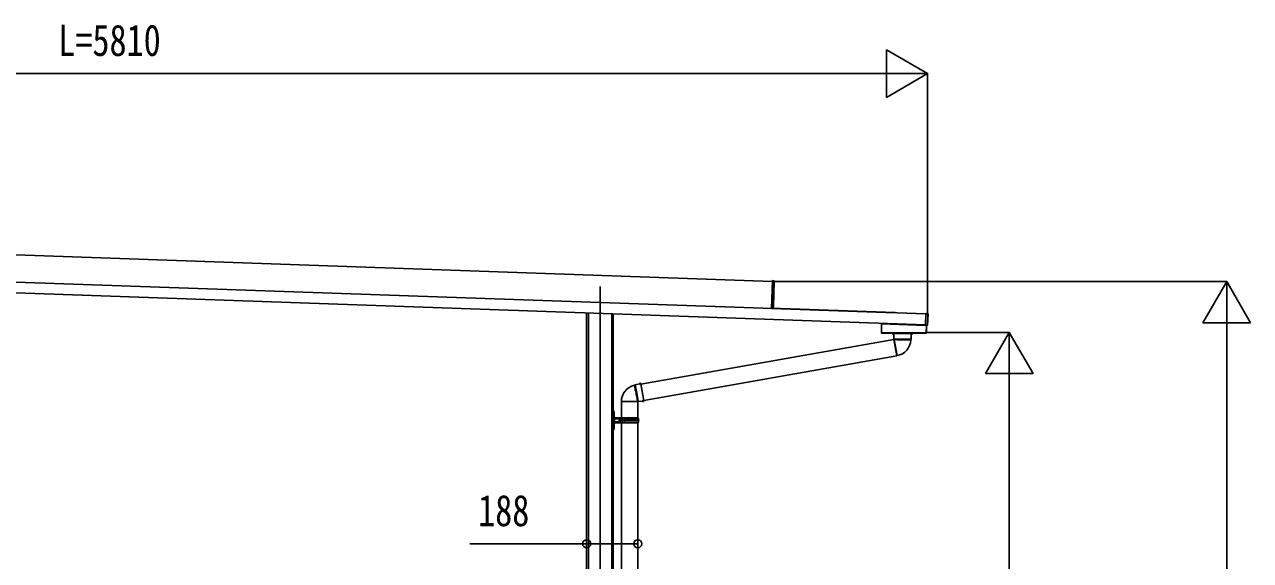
# Model space of a CAD drawing. Units: millimetres, scale not verified. Extents: x -14718 to 14718, y -10397 to 10401.
# Drawn here: x -531 to 3980, y -3350 to -1380 of the extents above; entities that cross this region are included whole.
import ezdxf
from ezdxf.enums import TextEntityAlignment as Align

# ---------------------------------------------------------------- set-up
doc = ezdxf.new("R2010")
doc.units = ezdxf.units.MM
doc.header["$LTSCALE"] = 50
for name, color, linetype in [('0-4_YKK_12', 2, 'Continuous'), ('0-5_YKK_A1', 4, 'Continuous'), ('0-6_YKK_D', 6, 'Continuous')]:
    doc.layers.add(name, color=color, linetype=linetype)
doc.styles.add('ＭＳ ゴシック', font='')
doc.styles.get('ＭＳ ゴシック').set_extended_font_data('MS Gothic')

msp = doc.modelspace()

# ---------------------------------------------------------------- linework, layer by layer
at = {"layer": '0-4_YKK_12'}
msp.add_line((1587.57, -2342.97), (1587.57, -5264.27), dxfattribs=at)
at = {"layer": '0-5_YKK_A1'}
for p, q in [((-2439.62, -2161.01), (2222.02, -2323.8)), ((2785.89, -2443.55), (-2608.77, -2255.16)), ((2784.49, -2483.53), (-3010.16, -2281.17)), ((2222.07, -2322.3), (2218.53, -2423.71)), ((2227.59, -2322.83), (2222.07, -2322.3)), ((2222.09, -2321.8), (2222.11, -2321.3)), ((2222.09, -2321.8), (2222.09, -2321.8)), ((2227.61, -2322.33), (2222.09, -2321.8)), ((2222.11, -2321.3), (2227.62, -2321.83)), ((2224.37, -2414.92), (2227.59, -2322.83)), ((2228.06, -2322.85), (2224.84, -2414.94)), ((2227.59, -2322.83), (2228.06, -2322.85)), ((2227.61, -2322.33), (2227.61, -2322.33)), ((2227.61, -2322.33), (2228.08, -2322.35)), ((2228.08, -2322.35), (2228.06, -2322.85)), ((2218.53, -2423.71), (2218.53, -2423.74)), ((2224.09, -2422.93), (2224.37, -2414.92)), ((2224.09, -2422.93), (2224.56, -2422.95)), ((2224.37, -2414.92), (2224.84, -2414.94)), ((2224.84, -2414.94), (2224.56, -2422.95)), ((2253.52, -2424.66), (2253.51, -2424.96)), ((2253.54, -2424.06), (2253.52, -2424.66)), ((2673.26, -2439.32), (2253.52, -2424.66)), ((2253.55, -2423.76), (2253.54, -2424.06)), ((2673.28, -2438.72), (2253.54, -2424.06)), ((2673.3, -2438.42), (2253.55, -2423.76)), ((1537.57, -2439.98), (1537.57, -4711.77)), ((1544.43, -2440.22), (1544.43, -5211.77)), ((1630.71, -2443.23), (1630.71, -5211.77)), ((1635.77, -2443.41), (1635.77, -4711.77)), ((2622.51, -2480.38), (2622.51, -2513.86)), ((2622.51, -2480.38), (2622.89, -2480.39)), ((2623.19, -2480.09), (2622.81, -2480.08)), ((2622.89, -2480.39), (2623.19, -2480.39)), ((2622.89, -2480.39), (2622.89, -2513.48)), ((2623.01, -2479.88), (2623.01, -2477.89)), ((2623.19, -2480.39), (2623.2, -2480.09)), ((2623.2, -2480.09), (2786, -2485.78)), ((2623.36, -2479.89), (2623.66, -2479.89)), ((2623.36, -2479.9), (2623.66, -2479.91)), ((2623.66, -2479.89), (2623.66, -2477.91)), ((2785.51, -2485.56), (2623.66, -2479.91)), ((2673.26, -2439.32), (2673.25, -2439.62)), ((2673.28, -2438.72), (2673.26, -2439.32)), ((2673.3, -2438.42), (2673.28, -2438.72)), ((2792.94, -2443.26), (2785.91, -2443.01)), ((2785.93, -2442.51), (2785.94, -2442.16)), ((2787.14, -2442.2), (2785.94, -2442.16)), ((2785.94, -2442.16), (2785.94, -2442.16)), ((2787.14, -2442.2), (2785.94, -2442.16)), ((2787.14, -2442.2), (2787.14, -2442.2)), ((2787.74, -2442.11), (2793.44, -2442.31)), ((2787.74, -2442.11), (2787.74, -2442.19)), ((2791.51, -2484.31), (2792.94, -2443.26)), ((2793.44, -2443.27), (2792.01, -2484.33)), ((2793.92, -2442.83), (2792.45, -2484.8)), ((2793.44, -2443.27), (2792.94, -2443.26)), ((2792.96, -2442.76), (2793.44, -2442.31)), ((2793.92, -2442.83), (2793.44, -2443.27)), ((2622.89, -2513.48), (2622.51, -2513.86)), ((2622.81, -2514.16), (2623.19, -2513.78)), ((2622.81, -2514.16), (2787.43, -2514.16)), ((2623.19, -2513.48), (2622.89, -2513.48)), ((2623.19, -2513.48), (2623.19, -2513.78)), ((2623.19, -2513.78), (2787.06, -2513.78)), ((2624.51, -2514.6), (2624.91, -2514.6)), ((2624.91, -2514.6), (2625.21, -2514.6)), ((2625.21, -2514.6), (2660.61, -2514.6)), ((2632.01, -2514.6), (2632.01, -2514.4)), ((2635.01, -2514.4), (2632.01, -2514.4)), ((2635.01, -2514.16), (2635.01, -2514.4)), ((2635.01, -2514.4), (2635.01, -2514.6)), ((2658.51, -2514.4), (2655.51, -2514.4)), ((2655.51, -2514.6), (2655.51, -2514.4)), ((2658.51, -2514.4), (2658.51, -2514.6)), ((2660.61, -2514.6), (2661.11, -2514.6)), ((2668.16, -2515.6), (2666.01, -2516.38)), ((2666.01, -2516.38), (2666.01, -2520.03)), ((2666.01, -2516.38), (2666.08, -2516.38)), ((2666.01, -2520.03), (2668.26, -2520.85)), ((2666.01, -2520.03), (2666.08, -2520.03)), ((2666.15, -2519.12), (2666.15, -2517.3)), ((2667.51, -2514.6), (2667.51, -2514.16)), ((2667.51, -2514.6), (2667.51, -2515.1)), ((2667.51, -2514.6), (2732.51, -2514.6)), ((2667.51, -2515.1), (2667.65, -2515.1)), ((2668.16, -2515.6), (2668.29, -2515.6)), ((2668.26, -2520.85), (2668.52, -2536.13)), ((2668.39, -2520.85), (2668.26, -2520.85)), ((2668.29, -2515.6), (2668.51, -2515.6)), ((2668.47, -2519.94), (2668.41, -2516.5)), ((2731.51, -2515.6), (2668.51, -2515.6)), ((2731.51, -2515.6), (2731.73, -2515.6)), ((2731.51, -2536.13), (2731.77, -2520.85)), ((2731.55, -2519.94), (2731.62, -2516.5)), ((2731.77, -2520.85), (2731.64, -2520.85)), ((2731.73, -2515.6), (2731.86, -2515.6)), ((2731.77, -2520.85), (2734.01, -2520.03)), ((2734.01, -2516.38), (2731.86, -2515.6)), ((2732.38, -2515.1), (2732.51, -2515.1)), ((2732.51, -2514.6), (2732.51, -2514.16)), ((2732.51, -2514.6), (2732.51, -2515.1)), ((2733.88, -2519.12), (2733.88, -2517.3)), ((2733.95, -2516.38), (2734.01, -2516.38)), ((2733.95, -2520.03), (2734.01, -2520.03)), ((2734.01, -2520.03), (2734.01, -2516.38)), ((2784.46, -2484.56), (2784.45, -2484.91)), ((2784.45, -2484.91), (2785.64, -2484.96)), ((2784.45, -2484.91), (2784.45, -2484.91)), ((2784.45, -2484.91), (2785.64, -2484.95)), ((2785.53, -2484.95), (2785.51, -2485.56)), ((2785.81, -2485.57), (2785.51, -2485.56)), ((2785.64, -2484.95), (2785.64, -2484.96)), ((2785.81, -2485.57), (2785.83, -2484.96)), ((2785.92, -2485.76), (2785.94, -2484.97)), ((2788.02, -2485.85), (2786, -2485.78)), ((2786.24, -2485.01), (2786.24, -2485.09)), ((2791.94, -2485.29), (2786.24, -2485.09)), ((2787.06, -2513.48), (2787.06, -2513.78)), ((2787.06, -2513.78), (2787.43, -2514.16)), ((2787.72, -2513.87), (2787.36, -2513.49)), ((2787.72, -2513.87), (2788.69, -2486.17)), ((2788.02, -2485.85), (2788.01, -2486.15)), ((2788.4, -2485.86), (2788.02, -2485.85)), ((2788.31, -2486.16), (2788.69, -2486.17)), ((2791.94, -2485.29), (2791.49, -2484.81)), ((2792.01, -2484.33), (2791.51, -2484.31)), ((2792.01, -2484.33), (2792.45, -2484.8)), ((2668.1, -2537.96), (1737.16, -2702.11)), ((2668.1, -2537.96), (2678.55, -2597.25)), ((2670.12, -2539.03), (2668.34, -2539.34)), ((2668.52, -2536.13), (2669.58, -2537.69)), ((2668.52, -2536.13), (2731.51, -2536.13)), ((2669.91, -2537.83), (2680.34, -2596.98)), ((2674.87, -2538.09), (2730.18, -2538.09)), ((2730.13, -2539.7), (2730.18, -2538.09)), ((2730.18, -2538.09), (2731.51, -2536.13)), ((1747.61, -2761.4), (2678.55, -2597.25)), ((2678.31, -2595.87), (2680.08, -2595.56)), ((1714.96, -2705.76), (1713.38, -2706.09)), ((1716.66, -2704.12), (1714.96, -2705.76)), ((1714.96, -2705.76), (1724.57, -2760.23)), ((1731.67, -2701.2), (1716.66, -2704.12)), ((1716.66, -2704.12), (1722.13, -2735.13)), ((1732.08, -2698.85), (1731.67, -2701.2)), ((1731.69, -2701.33), (1731.67, -2701.2)), ((1735.67, -2698.22), (1732.08, -2698.85)), ((1732.08, -2698.85), (1732.09, -2698.91)), ((1732.6, -2701.26), (1735.98, -2700.6)), ((1733, -2698.82), (1734.8, -2698.51)), ((1736.82, -2700.2), (1735.67, -2698.22)), ((1735.67, -2698.22), (1735.69, -2698.28)), ((1736.82, -2700.2), (1736.84, -2700.33)), ((1736.84, -2700.33), (1747.86, -2762.8)), ((1722.13, -2735.13), (1727.6, -2766.14)), ((1665.62, -2765.08), (1725.68, -2765.08)), ((1665.67, -2762.56), (1665.67, -2825.77)), ((1725.87, -2825.76), (1725.87, -2765.33)), ((1725.88, -2765.38), (1727.6, -2766.14)), ((1727.6, -2766.14), (1742.7, -2763.75)), ((1742.7, -2763.75), (1742.67, -2763.62)), ((1742.7, -2763.75), (1743.89, -2765.82)), ((1743.88, -2765.76), (1743.89, -2765.82)), ((1743.89, -2765.82), (1747.48, -2765.18)), ((1744.77, -2765.53), (1746.56, -2765.21)), ((1747.47, -2765.12), (1747.48, -2765.18)), ((1747.48, -2765.18), (1747.88, -2762.93)), ((1747.86, -2762.8), (1747.88, -2762.93)), ((1636.77, -2807.56), (1635.77, -2807.56)), ((1636.77, -2834.77), (1635.77, -2834.77)), ((1636.77, -2807.56), (1636.77, -2801.27)), ((1636.77, -2834.77), (1636.77, -2807.56)), ((1636.77, -2834.77), (1639.77, -2834.77)), ((1636.77, -2861.97), (1636.77, -2834.77)), ((1638.77, -2802.17), (1638.94, -2807.9)), ((1639.77, -2834.77), (1638.94, -2861.63)), ((1639.77, -2834.77), (1640.77, -2834.77)), ((1640.48, -2825.52), (1640.58, -2828.77)), ((1640.58, -2840.77), (1640.48, -2844.01)), ((1657.77, -2828.77), (1640.59, -2828.77)), ((1640.59, -2828.77), (1640.77, -2834.77)), ((1640.77, -2834.77), (1640.59, -2840.77)), ((1640.59, -2840.77), (1657.77, -2840.77)), ((1641.43, -2825.77), (1657.77, -2825.77)), ((1657.77, -2825.77), (1660.77, -2825.77)), ((1657.77, -2828.77), (1657.77, -2825.77)), ((1657.77, -2830.27), (1657.77, -2828.77)), ((1657.77, -2830.27), (1657.77, -2839.26)), ((1658.75, -2830.27), (1657.77, -2830.27)), ((1660.77, -2830.27), (1657.77, -2830.27)), ((1658.75, -2839.26), (1657.77, -2839.26)), ((1657.77, -2839.27), (1660.77, -2839.27)), ((1657.77, -2840.77), (1657.77, -2839.27)), ((1657.77, -2843.77), (1657.77, -2840.77)), ((1660.77, -2830.27), (1658.75, -2830.27)), ((1658.75, -2839.26), (1658.75, -2830.27)), ((1660.77, -2839.26), (1658.75, -2839.26)), ((1668.77, -2825.77), (1660.77, -2825.77)), ((1668.78, -2830.27), (1666.77, -2830.27)), ((1668.78, -2839.26), (1666.77, -2839.26)), ((1668.77, -2839.27), (1666.77, -2839.27)), ((1668.77, -2830.27), (1668.77, -2825.77)), ((1668.77, -2843.77), (1668.77, -2839.27)), ((1668.78, -2825.76), (1668.78, -2830.27)), ((1675.8, -2825.76), (1668.78, -2825.76)), ((1668.78, -2834.76), (1668.78, -2830.27)), ((1668.78, -2839.26), (1668.78, -2834.77)), ((1675.28, -2834.77), (1668.78, -2834.77)), ((1668.78, -2843.76), (1668.78, -2839.26)), ((1675.28, -2834.77), (1675.28, -2834.76)), ((1675.28, -2834.77), (1675.28, -2834.77)), ((1675.36, -2834.77), (1675.36, -2834.76)), ((1729.27, -2834.76), (1675.53, -2834.76)), ((1676.03, -2825.76), (1675.8, -2825.76)), ((1676.03, -2825.76), (1676.44, -2825.76)), ((1676.44, -2825.76), (1727.77, -2825.76)), ((1728.77, -2827.76), (1677.47, -2827.76)), ((1728.77, -2841.76), (1677.47, -2841.76)), ((1727.77, -2827.76), (1727.77, -2825.76)), ((1727.77, -2843.76), (1727.77, -2841.76)), ((1636.77, -2861.97), (1635.77, -2861.97)), ((1635.77, -2868.27), (1636.77, -2868.27)), ((1636.77, -2861.97), (1638.94, -2861.63)), ((1636.77, -2868.27), (1636.77, -2861.97)), ((1636.77, -2868.27), (1638.77, -2867.36)), ((1638.94, -2861.63), (1638.77, -2867.36)), ((1657.77, -2843.77), (1641.43, -2843.77)), ((1660.77, -2843.77), (1657.77, -2843.77)), ((1665.67, -2843.77), (1665.67, -3654.27)), ((1675.8, -2843.76), (1668.78, -2843.76)), ((1676.03, -2843.76), (1675.8, -2843.76)), ((1676.03, -2843.76), (1676.44, -2843.76)), ((1676.44, -2843.76), (1727.77, -2843.76)), ((1725.87, -3654.26), (1725.87, -2843.76))]:
    msp.add_line(p, q, dxfattribs=at)
for points in [[(2222.07, -2322.3), (2222.09, -2321.8), (2227.61, -2322.33)], [(2224.57, -2422.79), (2224.62, -2422.8), (2224.66, -2422.83)], [(2224.86, -2422.96), (2224.66, -2422.98), (2224.57, -2422.99)], [(2224.84, -2423.46), (2249.53, -2424.32), (2249.51, -2424.82)], [(2224.86, -2422.96), (2249.55, -2423.82), (2249.53, -2424.32)], [(2623.36, -2477.9), (2623.36, -2479.89), (2623.01, -2479.88)], [(2784.46, -2484.56), (2784.48, -2484.07), (2785.91, -2443.01), (2785.93, -2442.51)], [(2785.93, -2442.51), (2792.96, -2442.76), (2792.94, -2443.26)], [(2787.74, -2442.19), (2787.68, -2442.19), (2787.64, -2442.2)], [(2655.51, -2514.16), (2655.51, -2514.4), (2635.01, -2514.4)], [(2666.08, -2516.38), (2667.52, -2515.87), (2668.29, -2515.6)], [(2668.39, -2520.85), (2667.57, -2520.56), (2666.08, -2520.03)], [(2668.41, -2516.5), (2667.52, -2516.81), (2666.15, -2517.3)], [(2666.15, -2519.12), (2667.57, -2519.62), (2668.47, -2519.94)], [(2731.55, -2519.94), (2732.46, -2519.62), (2733.88, -2519.12)], [(2733.88, -2517.3), (2732.51, -2516.81), (2731.62, -2516.5)], [(2733.95, -2520.03), (2732.46, -2520.56), (2731.64, -2520.85)], [(2731.73, -2515.6), (2732.5, -2515.87), (2733.95, -2516.38)], [(2784.48, -2484.07), (2791.51, -2484.31), (2791.49, -2484.81), (2784.46, -2484.56)], [(2786.15, -2485), (2786.18, -2485), (2786.24, -2485.01)], [(2787.06, -2513.48), (2787.36, -2513.49), (2788.31, -2486.16), (2788.01, -2486.15)], [(2669.91, -2537.83), (2669.57, -2537.66), (2669.6, -2537.68)], [(2730.13, -2539.7), (2730.1, -2539.66), (2729.45, -2539.5), (2727.95, -2539.36), (2725.7, -2539.24), (2722.65, -2539.13), (2719.05, -2539.03), (2714.8, -2538.93), (2710.25, -2538.84), (2705.27, -2538.75), (2700.29, -2538.66), (2695.15, -2538.57), (2690.29, -2538.48), (2685.57, -2538.38), (2681.39, -2538.29), (2677.62, -2538.18), (2674.87, -2538.09)], [(1725.89, -2765.35), (1725.83, -2765.27), (1725.68, -2765.08), (1725.67, -2765.05), (1725.53, -2764.78), (1725.11, -2763.1), (1724.57, -2760.23), (1724, -2757.54), (1723.26, -2753.96), (1722.42, -2749.74), (1721.53, -2745.25), (1720.58, -2740.34), (1719.62, -2735.44), (1718.64, -2730.41), (1717.72, -2725.66), (1716.81, -2721.06), (1716, -2717), (1715.25, -2713.36), (1714.62, -2710.45), (1714.1, -2708.18), (1713.71, -2706.75), (1713.43, -2706.12), (1713.38, -2706.09)], [(1731.69, -2701.33), (1731.83, -2700.48), (1732.09, -2698.91)], [(1733, -2698.82), (1732.75, -2700.31), (1732.6, -2701.26)], [(1735.98, -2700.6), (1735.52, -2699.78), (1734.8, -2698.51)], [(1735.69, -2698.28), (1736.44, -2699.61), (1736.84, -2700.33)], [(1743.88, -2765.76), (1743.1, -2764.38), (1742.67, -2763.62)], [(1743.55, -2763.38), (1745.26, -2763.11), (1746.95, -2762.84)], [(1743.55, -2763.38), (1744.02, -2764.21), (1744.77, -2765.53)], [(1746.56, -2765.21), (1746.8, -2763.77), (1746.95, -2762.84)], [(1747.86, -2762.8), (1747.73, -2763.61), (1747.47, -2765.12)], [(1638.77, -2802.17), (1636.77, -2801.27), (1635.77, -2801.27)], [(1636.77, -2807.56), (1638.94, -2807.9), (1639.77, -2834.77)], [(1668.77, -2843.77), (1660.77, -2843.77), (1660.77, -2825.77)], [(1668.77, -2830.27), (1666.77, -2830.27), (1666.77, -2839.27)], [(1675.53, -2834.76), (1675.36, -2834.76), (1675.28, -2834.76), (1668.78, -2834.76)], [(1675.8, -2825.76), (1675.41, -2830.22), (1675.28, -2834.76)]]:
    msp.add_lwpolyline(points, dxfattribs=at)
msp.add_lwpolyline([(2623.19, -2513.48), (2623.19, -2480.39), (2788.01, -2486.15), (2787.06, -2513.48)], close=True, dxfattribs=at)
for centre, radius, start, end in [((2225.55, -2322.51), 2.07, 351.06854, 4.93146), ((2225.56, -2322.01), 2.07, 351.06854, 4.93146), ((2227.56, -2322.83), 0.5, 358, 84.5), ((2227.58, -2322.33), 0.5, 358, 84.5), ((2218.58, -2423.71), 0.046, 175.29565, 214.77267), ((2225.09, -2422.97), 1, 178, 198.10214), ((2227.31, -2423.27), 3.17, 180.02593, 184.48569), ((2224.25, -2424.78), 1.51, 74.62836, 93.96537), ((2226.65, -2446.21), 22.82, 94.53647, 96.28466), ((2225.06, -2422.96), 0.5, 178, 268), ((2225.08, -2422.46), 0.5, 178, 268), ((2224.86, -2423.22), 0.242, 207.21704, 266.19947), ((2225.08, -2422.7), 0.765, 234.9594, 266.94829), ((2224.88, -2422.72), 0.242, 207.21704, 266.19947), ((2225.1, -2422.2), 0.765, 234.9594, 266.94829), ((2623.19, -2480.39), 0.3, 88.05611, 180.04719), ((2623.19, -2480.39), 0.3, 88.19064, 179.87538), ((2623.19, -2480.39), 0.3, 90.16173, 180.04449), ((2623.19, -2480.25), 0.159, 86.02272, 89.97728), ((2787.38, -2438.2), 4.01, 266.55184, 273.90119), ((2792.94, -2443.26), 0.501, 358.24971, 87.75029), ((2623.2, -2513.48), 0.301, 180.24971, 269.75029), ((2631.71, -2514.4), 0.3, 0, 54.36863), ((2658.81, -2514.4), 0.3, 125.63137, 180), ((2663.41, -2517.05), 2.75, 354.81691, 13.99327), ((2662.5, -2519.3), 3.66, 348.38866, 2.80116), ((2668.51, -2514.6), 1, 180, 270), ((2668.51, -2515.1), 1, 180, 220.49583), ((2665.85, -2516.37), 2.56, 357.19737, 17.56812), ((2666.58, -2520.22), 1.92, 340.91849, 8.46572), ((2731.51, -2514.6), 1, 270, 0), ((2734.06, -2520.17), 2.51, 174.83553, 195.78026), ((2733.53, -2516.29), 1.93, 159.00896, 186.22555), ((2731.51, -2515.1), 1, 319.50417, 0), ((2737.53, -2517.12), 3.66, 168.38866, 182.80116), ((2736.62, -2519.37), 2.75, 174.81691, 193.99327), ((2785.63, -2488.66), 3.71, 81.82188, 89.76035), ((2786.01, -2485.58), 0.2, 178, 268), ((2787.06, -2513.48), 0.301, 270.23913, 357.76087), ((2788.01, -2486.15), 0.3, 357.94657, 87.94647), ((2791.51, -2484.31), 0.501, 268.24971, 357.75029), ((2673.73, -2511.97), 26.14, 261.58885, 272.50926), ((2669.86, -2537.6), 60.3, 280, 358.00006), ((1725.92, -2765.08), 60.3, 101.99843, 180), ((1731.99, -2699.44), 1.92, 260.91849, 288.46572), ((1732.19, -2695.26), 3.66, 268.38866, 282.80116), ((1734.57, -2695.76), 2.75, 274.81691, 293.99327), ((1735.66, -2698.06), 2.56, 277.19737, 297.56812), ((1743.76, -2765.88), 2.51, 94.83553, 115.78026), ((1745, -2768.27), 2.75, 94.81691, 113.99327), ((1747.37, -2768.78), 3.66, 88.38866, 102.80116), ((1747.49, -2764.69), 1.93, 79.00896, 106.22555), ((1641.43, -2823.77), 2, 181.7624, 241.44015), ((1641.43, -2823.77), 2, 241.44015, 270), ((1753.16, -2834.78), 77.89, 179.99307, 186.62466), ((1675.33, -2834.99), 0.226, 80.79578, 102.71983), ((1756.29, -2834.74), 80.75, 173.61461, 180.01355), ((1756.29, -2834.78), 80.75, 179.98461, 186.38348), ((1677.65, -2826.12), 1.66, 167.69464, 263.49512), ((1677.6, -2843.37), 1.61, 94.66451, 194.14319), ((1678.23, -2825.96), 1.81, 173.59328, 264.82407), ((1678.3, -2843.61), 1.86, 96.97139, 184.61125), ((1680.02, -2834.76), 49.25, 0, 8.17123), ((1680.02, -2834.77), 49.25, 351.83186, 0.00306), ((1641.43, -2845.77), 2, 118.55985, 178.2376), ((1641.43, -2845.77), 2, 90, 118.55985)]:
    msp.add_arc(centre, radius, start, end, dxfattribs=at)
for centre, major_axis, ratio, start_param, end_param in [((2231.59, -2424.19), (13.07, -0.46), 0.061163, 2.1795146, 3.1041886), ((2231.61, -2424.19), (13.07, -0.46), 0.038227, 2.1795146, 3.1415927), ((2622.81, -2480.38), (-0.3, 0.01), 0.998133, 4.7490956, 6.3180268), ((2622.81, -2479.88), (-0.2, 0.007), 0.998133, 1.607503, 3.1764341), ((2622.89, -2479.89), (0, 0.5), 0.061125, 3.1027435, 3.1394501), ((2623.19, -2479.89), (0.007, 0.2), 0.854479, 3.1782993, 4.712389), ((2623.19, -2479.89), (0.47, -0.016), 0.425228, 4.7490956, 6.2831853), ((2623.19, -2479.89), (-0.011, 0.2), 0.151815, 3.0913179, 3.1280246), ((2623.16, -2479.89), (0.201, -0.007), 0.992577, 6.2831853, 6.3180268), ((2623.16, -2479.89), (-0.501, 0.017), 0.998133, 3.1415927, 3.1764341), ((2787.14, -2442.17), (0.6, -0.021), 0.061163, 4.712389, 6.2831853), ((2787.73, -2442.41), (-0.01, -0.3), 0.998135, 3.1415927, 3.9545103), ((2793.42, -2442.81), (0.367, 0.342), 0.99628, 5.4996506, 7.06672), ((2622.81, -2513.86), (0.213, 0.213), 0.99628, 2.358058, 3.9251274), ((2786.01, -2485.58), (0.5, -0.017), 0.4, 3.1415927, 4.712389), ((2785.64, -2484.99), (0.6, -0.021), 0.061163, 6.2831853, 7.8539816), ((2786.25, -2484.79), (-0.01, -0.3), 0.998135, 5.4691958, 6.2831853), ((2787.42, -2513.86), (-0.209, 0.217), 0.996405, 2.3754474, 3.9077379), ((2788.39, -2486.16), (0.3, -0.01), 0.998135, 0, 1.5707963), ((2791.95, -2484.79), (0.342, -0.367), 0.99628, 5.4996506, 7.06672), ((1640.58, -2828.61), (1, 0.031), 0.162205, 3.1415927, 4.7026633), ((1640.58, -2840.93), (1, -0.031), 0.162205, 1.580522, 3.1415927), ((1640.68, -2831.77), (-0.1, 3), 0.333136, 6.2716543, 6.28138), ((1640.68, -2837.77), (0.1, 3), 0.333136, 3.143398, 3.1531236), ((1657.77, -2828.28), (3, 0), 0.162278, 4.712389, 6.2831853), ((1657.77, -2841.25), (3, 0), 0.162278, 6.2831853, 7.8539816)]:
    msp.add_ellipse(centre, major_axis=major_axis, ratio=ratio, start_param=start_param, end_param=end_param, dxfattribs=at)
at = {"layer": '0-6_YKK_D'}
for p, q in [((2792.57, -1559.87), (2641.01, -1472.37)), ((2641.01, -1472.37), (2641.01, -1647.37)), ((-2842.43, -1559.87), (2617.57, -1559.87)), ((2792.57, -1559.87), (2489.46, -1559.87)), ((2792.57, -1559.87), (2641.01, -1647.37)), ((2792.57, -2443.28), (2792.57, -1558.87)), ((2224.52, -2324.68), (3893.87, -2324.68)), ((3892.87, -2324.68), (3805.37, -2476.24)), ((3892.87, -2324.68), (3980.37, -2476.24)), ((3892.87, -2324.68), (3892.87, -2627.79)), ((3805.37, -2476.24), (3980.37, -2476.24)), ((2786.01, -2511.6), (3093.87, -2511.6)), ((3092.87, -2511.6), (3005.37, -2663.15)), ((3092.87, -2511.6), (3180.37, -2663.15)), ((3092.87, -2511.6), (3092.87, -2814.71)), ((3892.87, -2499.68), (3892.87, -4536.6)), ((3005.37, -2663.15), (3180.37, -2663.15)), ((3092.87, -4536.6), (3092.87, -2686.6))]:
    msp.add_line(p, q, dxfattribs=at)
msp.add_lwpolyline([(1725.87, -3288.59), (1537.87, -3288.59), (1108.47, -3288.59)], dxfattribs=at)
for centre in [(1537.87, -3288.59), (1725.87, -3288.59)]:
    msp.add_circle(centre, 14.88, dxfattribs=at)

# ---------------------------------------------------------------- texts
at = {"layer": '0-6_YKK_D', "style": 'ＭＳ ゴシック', "width": 0.8}
for s, p in [('L=5810', (-406.43, -1529.87)), ('188', (1138.47, -3258.59))]:
    msp.add_text(s, height=115.5, dxfattribs=at).set_placement(p, align=Align.BOTTOM_LEFT)

doc.saveas('drawing.dxf')
